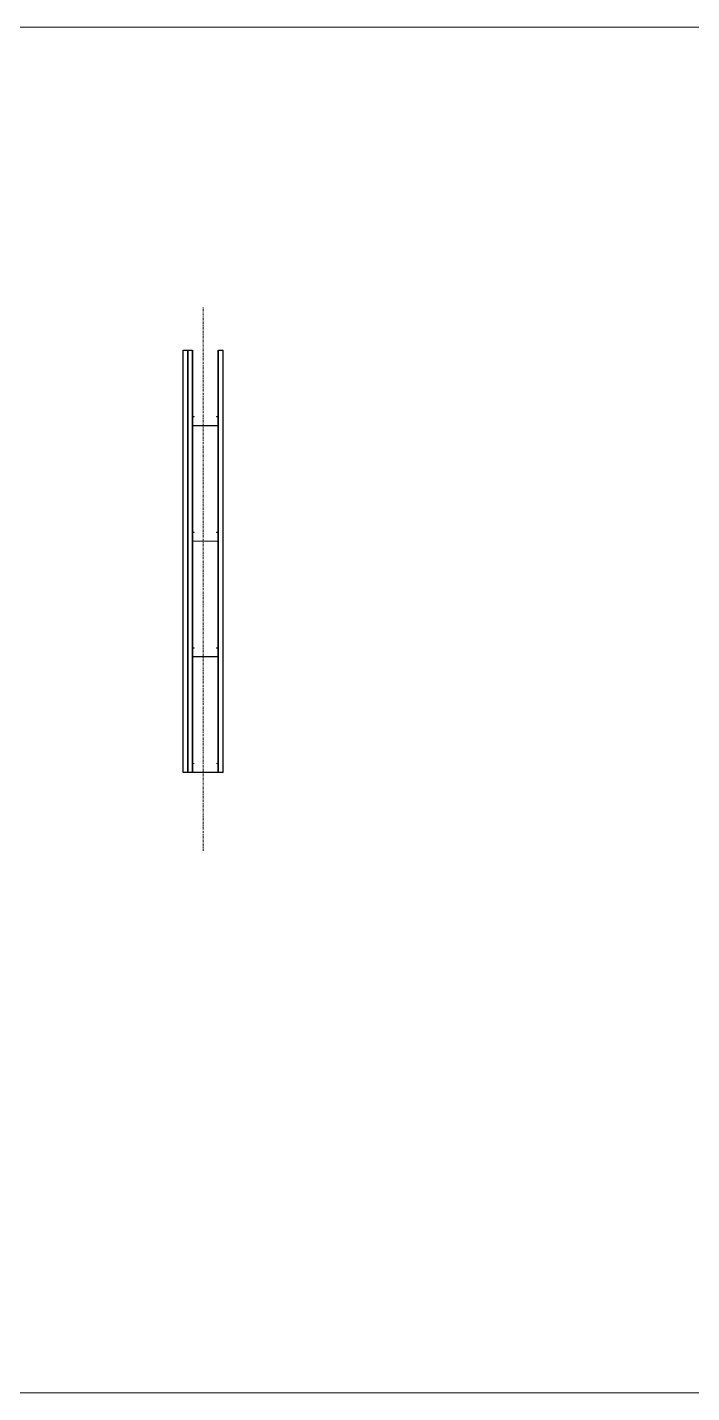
# Model space of a CAD drawing. Header units: inches. Extents: x -395 to 792, y -235 to 476.
# Drawn here: x 560.6 to 652.7, y 120.6 to 309.6 of the extents above; entities that cross this region are included whole.
import ezdxf

# ---------------------------------------------------------------- set-up
doc = ezdxf.new("R2010")
doc.units = ezdxf.units.IN
doc.header["$LTSCALE"] = 0.25
doc.header["$MEASUREMENT"] = 0
doc.linetypes.add('CENTER', pattern=[2, 1.25, -0.25, 0.25, -0.25])
for name, color, linetype in [('IWC_02', 9, 'Continuous'), ('IWC_02_A', 8, 'Continuous'), ('IWC_04', 252, 'Continuous')]:
    doc.layers.add(name, color=color, linetype=linetype)
for name, color, linetype, lineweight in [('IWC_06', 1, 'Continuous', 15), ('IWC_07', 3, 'CENTER', 15), ('LYT-IWC_02', 9, 'Continuous', 9)]:
    doc.layers.add(name, color=color, linetype=linetype, lineweight=lineweight)
doc.layers.add('IWC_12', color=1, linetype='Continuous', lineweight=15, plot=False)

# ---------------------------------------------------------------- blocks, each defined once
blk = doc.blocks.new('*U37')
at = {"layer": 'IWC_12'}
for p in [(0, 48), (3.625, 48), (0, 32), (3.625, 32), (0, 16), (3.625, 16), (-0.625, 0), (0, 0), (3.625, 0), (4.25, 0)]:
    blk.add_point(p, dxfattribs=at)
at = {"layer": 'LYT-IWC_02'}
for points in [[(3.5625, 49.2215, 0.4142135624), (3.534, 49.25), (3.359375, 49.25), (3.359375, 49.2215), (3.534, 49.2215), (3.534, 48.0285), (0.091, 48.0285), (0.091, 49.2215), (0.265625, 49.2215), (0.265625, 49.25), (0.091, 49.25, 0.4142135624), (0.0625, 49.2215), (0.0625, 48.0285, 0.4142135624), (0.091, 48), (3.534, 48, 0.4142135624), (3.5625, 48.0285)], [(3.5625, 33.2215, 0.4142135624), (3.534, 33.25), (3.359375, 33.25), (3.359375, 33.2215), (3.534, 33.2215), (3.534, 32.0285), (0.091, 32.0285), (0.091, 33.2215), (0.265625, 33.2215), (0.265625, 33.25), (0.091, 33.25, 0.4142135624), (0.0625, 33.2215), (0.0625, 32.0285, 0.4142135624), (0.091, 32), (3.534, 32, 0.4142135624), (3.5625, 32.0285)], [(3.5625, 17.2215, 0.4142135624), (3.534, 17.25), (3.359375, 17.25), (3.359375, 17.2215), (3.534, 17.2215), (3.534, 16.0285), (0.091, 16.0285), (0.091, 17.2215), (0.265625, 17.2215), (0.265625, 17.25), (0.091, 17.25, 0.4142135624), (0.0625, 17.2215), (0.0625, 16.0285, 0.4142135624), (0.091, 16), (3.534, 16, 0.4142135624), (3.5625, 16.0285)], [(3.5625, 1.2215, 0.4142135624), (3.534, 1.25), (3.359375, 1.25), (3.359375, 1.2215), (3.534, 1.2215), (3.534, 0.0285), (0.091, 0.0285), (0.091, 1.2215), (0.265625, 1.2215), (0.265625, 1.25), (0.091, 1.25, 0.4142135624), (0.0625, 1.2215), (0.0625, 0.0285, 0.4142135624), (0.091, 0), (3.534, 0, 0.4142135624), (3.5625, 0.0285)]]:
    blk.add_lwpolyline(points, format="xyb", close=True, dxfattribs=at)
blk = doc.blocks.new('Wall.B.Rev2_SP01', base_point=(585.02, 195.55))
at = {"layer": 'IWC_02'}
for points in [[(582.89, 264.86), (582.89, 206.43), (582.27, 206.43), (582.27, 264.86)], [(583.52, 264.86), (583.52, 206.43), (582.89, 206.43), (582.89, 264.86)], [(587.77, 264.86), (587.77, 206.43), (587.14, 206.43), (587.14, 264.86)]]:
    blk.add_lwpolyline(points, close=True, dxfattribs=at)
at = {"layer": 'IWC_02_A'}
for points in [[(583.58, 207.65), (583.58, 264.86)], [(587.08, 207.65), (587.08, 264.86)]]:
    blk.add_lwpolyline(points, dxfattribs=at)
at = {"layer": 'IWC_07'}
blk.add_lwpolyline([(585.02, 195.55), (585.02, 270.86)], dxfattribs=at)
at = {"layer": 'IWC_06', "xscale": -1}
blk.add_blockref('*U37', (587.14, 206.43), dxfattribs=at)

msp = doc.modelspace()

# ---------------------------------------------------------------- linework, layer by layer
at = {"layer": 'IWC_06'}
msp.add_lwpolyline([(317.67132, 309.58113), (791.75275, 309.58113), (791.75275, 120.56031), (317.67132, 120.56031)], close=True, dxfattribs=at)

# ---------------------------------------------------------------- block references
at = {"layer": 'IWC_04'}
msp.add_blockref('Wall.B.Rev2_SP01', (585.01598, 195.55233), dxfattribs=at)

doc.saveas('drawing.dxf')
